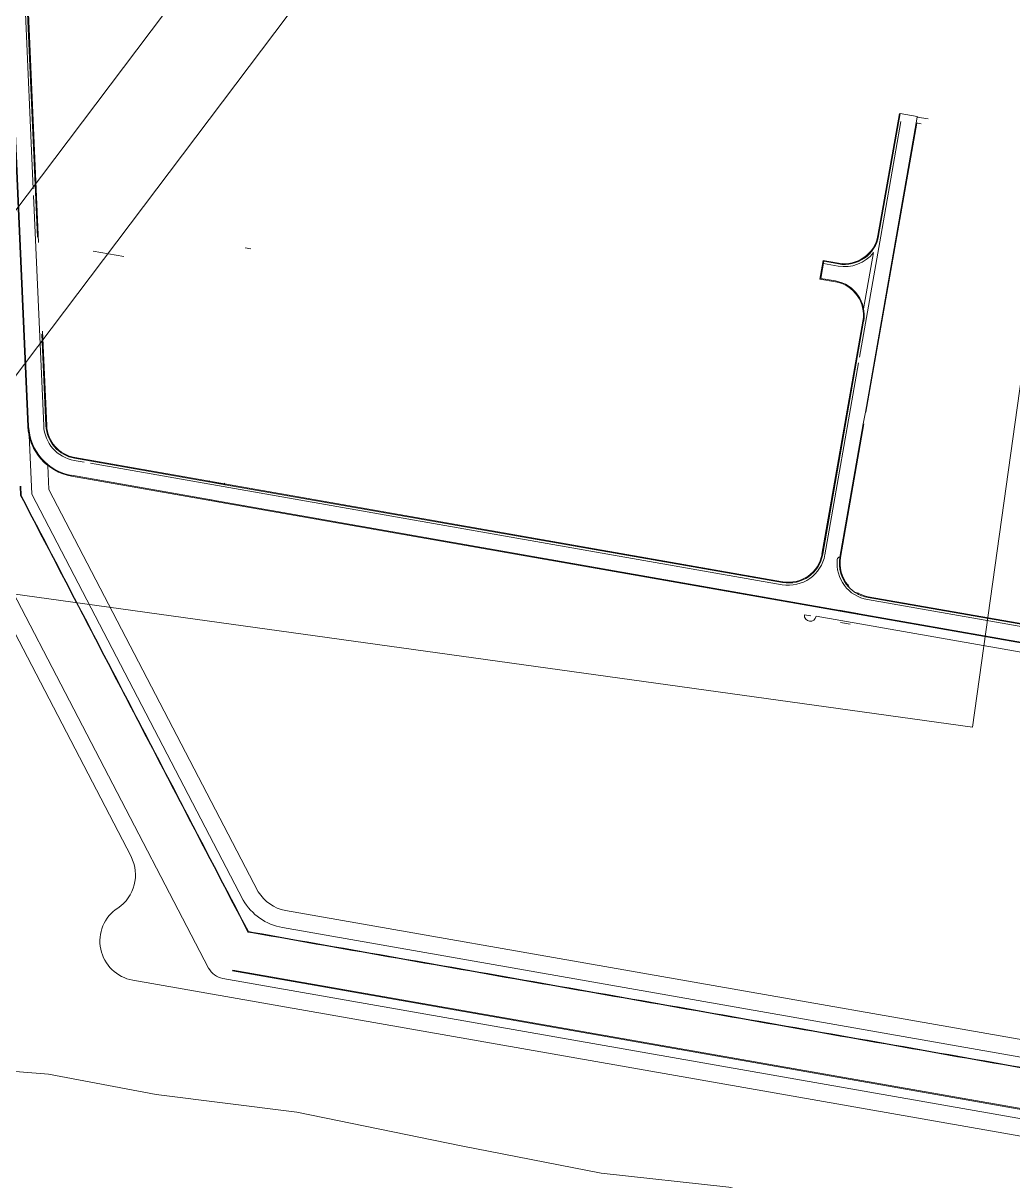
# Model space of a CAD drawing. Header units: metres. Extents: x 277863 to 282129, y 6130772 to 6135401.
# Drawn here: x 280318.2 to 280517.7, y 6132564.2 to 6132797.7 of the extents above; entities that cross this region are included whole.
import ezdxf

# ---------------------------------------------------------------- set-up
doc = ezdxf.new("R2010")
doc.units = ezdxf.units.M
doc.layers.add('_User Miscellaneous1', color=7, linetype='Continuous')
doc.layers.add('_User Miscellaneous2', color=7, linetype='Continuous')
doc.layers.add('Cadastre Land Parcels_SP_EXT', color=9, linetype='Continuous', lineweight=5)

# ---------------------------------------------------------------- blocks, each defined once
blk = doc.blocks.new('Site plan')
at = {"layer": '_User Miscellaneous2', "color": 251, "lineweight": 0}
for p, q in [((-388.34, -189.63), (-381.01, -354.44)), ((-388.18, -189.76), (-380.86, -354.43)), ((-382.36, -252.08), (-379.94, -306.56)), ((-205.32, -291.34), (-209.65, -315.95)), ((-212.18, -351.56), (-201.93, -293.23)), ((-201.8, -293.26), (-212.05, -351.58)), ((-201.93, -293.23), (-200.92, -293.41)), ((-199.53, -292.44), (-201.73, -292.05)), ((-379.88, -307.86), (-377.82, -354.29)), ((-212.54, -330.7), (-210.55, -319.39)), ((-220.63, -321.58), (-217.67, -322.1)), ((-212.67, -333.18), (-220.93, -380.19)), ((-212.52, -333.21), (-220.78, -380.22)), ((-378.19, -335.86), (-377.37, -354.27)), ((-378.06, -335.26), (-377.22, -354.27)), ((-213.54, -341.63), (-220.34, -380.3)), ((-212.18, -351.56), (-212.6, -353.92)), ((-212.47, -353.94), (-217.19, -380.85)), ((-371.66, -361.3), (-369.7, -361.64)), ((-371.59, -360.85), (-344.59, -365.6)), ((-371.56, -360.71), (-344.41, -365.48)), ((-368.42, -361.87), (-228.95, -386.37)), ((-372.22, -364.45), (-345.07, -369.22)), ((-372.19, -364.3), (-345.19, -369.04)), ((-341.36, -366.01), (-228.85, -385.78)), ((-341.24, -366.19), (-228.88, -385.93)), ((-211.72, -389.37), (-168.06, -397.04)), ((-211.64, -388.93), (-62.26, -415.17)), ((-211.62, -388.78), (-62.24, -415.03)), ((-213.69, -392.15), (-217.45, -391.49)), ((-115.15, -489.62), (-329.08, -452.03))]:
    blk.add_line(p, q, dxfattribs=at)
at = {"layer": '_User Miscellaneous2', "color": 252, "lineweight": 0}
for p, q in [((-381.72, -252.99), (-378.86, -317.35)), ((-217.21, -393.97), (-215.25, -394.31))]:
    blk.add_line(p, q, dxfattribs=at)
at = {"layer": '_User Miscellaneous2', "color": 253, "lineweight": 0}
for p, q in [((-201.73, -292.05), (-201.93, -293.23)), ((-201.58, -291.99), (-201.6, -292.08)), ((-367.87, -319.1), (-361.67, -320.19)), ((-337.23, -318.42), (-336.09, -318.62)), ((-357.15, -417), (-356.3, -418.64)), ((-339.75, -464.24), (-339.72, -464.07)), ((-104.39, -505.6), (-339.75, -464.24)), ((-339.72, -464.07), (-104.47, -505.41))]:
    blk.add_line(p, q, dxfattribs=at)
at = {"layer": '_User Miscellaneous2', "color": 254, "lineweight": 0}
for p, q in [((-344.31, -365.41), (-344.59, -365.6)), ((-344.59, -365.6), (-341.24, -366.19)), ((-343.4, -365.81), (-344.59, -365.6)), ((-343.4, -365.81), (-344.59, -365.6)), ((-344.41, -365.48), (-341.36, -366.01)), ((-343.4, -365.81), (-342.42, -365.98)), ((-343.4, -365.81), (-342.42, -365.98)), ((-341.24, -366.19), (-342.42, -365.98)), ((-341.24, -366.19), (-342.42, -365.98)), ((-341.24, -366.19), (-341.43, -365.91)), ((-345.19, -369.04), (-341.84, -369.63)), ((-344.01, -369.25), (-345.19, -369.04)), ((-345.19, -369.04), (-344.01, -369.25)), ((-345.07, -369.22), (-342.02, -369.75)), ((-344.01, -369.25), (-343.03, -369.43)), ((-343.03, -369.43), (-344.01, -369.25)), ((-343.03, -369.43), (-344.01, -369.25)), ((-341.84, -369.63), (-343.03, -369.43)), ((-343.03, -369.43), (-341.84, -369.63)), ((-215.21, -387.15), (-214.43, -387.78)), ((-215.21, -387.15), (-214.43, -387.78))]:
    blk.add_line(p, q, dxfattribs=at)
at = {"layer": '_User Miscellaneous2', "color": 254, "lineweight": 0, "flags": 128}
blk.add_lwpolyline([(-486.08, -220.77), (-480.43, -248.85), (-478.38, -269.32), (-478.79, -280.8), (-474.17, -304.03), (-476.89, -316.1), (-474.42, -337.21), (-476.57, -371.99), (-472.8, -389.65), (-472.22, -421.64), (-481.08, -445.3), (-479.76, -460.23), (-476.77, -470.49), (-407.85, -482.6), (-376.88, -485.06), (-355.17, -489.17), (-326.79, -492.71), (-293.67, -499.5), (-265.41, -504.99), (-239.68, -507.85), (-212.06, -514.83), (-187.68, -517.93), (-161.43, -523.77)], dxfattribs=at)
at = {"layer": '_User Miscellaneous2', "color": 251, "lineweight": 0, "flags": 128}
for points in [[(-384.41, -195.84), (-382.65, -235.41), (-381.87, -253), (-379.06, -316.28)], [(-201.73, -292.05), (-201.71, -291.97), (-205.18, -291.36), (-209.5, -315.97)], [(-205, -292.96), (-209.06, -316.05), (-213.34, -340.44)], [(-218.23, -325.25), (-221.33, -324.71), (-220.67, -320.97), (-217.57, -321.51)], [(-218.2, -325.1), (-221.15, -324.58), (-220.55, -321.14), (-217.6, -321.66)], [(-217.31, -380.83), (-217.32, -380.82), (-212.6, -353.92)], [(-342.02, -369.75), (-212.28, -392.55), (-62.9, -418.8)], [(-341.84, -369.63), (-212.25, -392.4), (-62.87, -418.65)]]:
    blk.add_lwpolyline(points, dxfattribs=at)
at = {"layer": '_User Miscellaneous2', "color": 253, "lineweight": 0}
for points in [[(-183.11, -196.72), (24.81, -233.25), (-53.36, -422.37), (-222.1, -392.72)], [(-382.57, -366.51), (-382.48, -368.37), (-381.93, -369.44), (-381.07, -371.08), (-380.22, -372.72)], [(-380.13, -372.67), (-380.98, -371.03), (-381.84, -369.39), (-382.38, -368.34), (-382.46, -366.51)], [(-380.22, -372.72), (-379.36, -374.36), (-378.51, -376), (-377.66, -377.64), (-376.8, -379.28), (-375.95, -380.92), (-375.09, -382.56), (-374.24, -384.2)], [(-374.15, -384.15), (-375, -382.51), (-375.86, -380.87), (-376.71, -379.23), (-377.56, -377.59), (-378.42, -375.95), (-379.27, -374.31), (-380.13, -372.67)], [(-374.24, -384.2), (-373.38, -385.84), (-372.53, -387.48)], [(-372.44, -387.43), (-373.29, -385.79), (-374.15, -384.15)], [(-372.53, -387.48), (-371.68, -389.12), (-370.82, -390.76), (-369.97, -392.4), (-369.11, -394.04), (-368.26, -395.68), (-367.4, -397.32), (-366.55, -398.96)], [(-368.17, -395.64), (-369.02, -394), (-369.88, -392.36), (-370.73, -390.72), (-371.59, -389.08), (-372.44, -387.43)], [(-366.46, -398.92), (-367.31, -397.28), (-368.17, -395.64)], [(-366.55, -398.96), (-365.7, -400.6), (-364.84, -402.24), (-363.99, -403.88), (-363.13, -405.52)], [(-363.04, -405.48), (-363.9, -403.84), (-364.75, -402.2), (-365.61, -400.56), (-366.46, -398.92)], [(-363.13, -405.52), (-362.28, -407.16), (-361.43, -408.8), (-360.57, -410.44), (-359.72, -412.08), (-358.86, -413.72), (-358.01, -415.36), (-357.15, -417)], [(-356.21, -418.6), (-357.06, -416.96), (-357.92, -415.32), (-358.77, -413.68), (-359.63, -412.04), (-360.48, -410.4), (-361.33, -408.76), (-362.19, -407.12), (-363.04, -405.48)], [(-356.3, -418.64), (-355.45, -420.29), (-354.59, -421.93), (-353.74, -423.57), (-352.88, -425.21), (-352.03, -426.85), (-351.17, -428.49), (-350.32, -430.13)], [(-350.23, -430.08), (-351.08, -428.44), (-351.94, -426.8), (-352.79, -425.16), (-353.65, -423.52), (-354.5, -421.88), (-355.36, -420.24), (-356.21, -418.6)], [(-350.32, -430.13), (-349.47, -431.77), (-348.61, -433.41), (-347.76, -435.05)], [(-347.67, -435), (-348.52, -433.36), (-349.38, -431.72), (-350.23, -430.08)], [(-347.76, -435.05), (-346.9, -436.69), (-346.05, -438.33), (-345.19, -439.97), (-344.34, -441.61)], [(-344.25, -441.56), (-345.1, -439.92), (-345.96, -438.28), (-346.81, -436.64), (-347.67, -435)], [(-344.34, -441.61), (-343.49, -443.25), (-342.63, -444.89), (-341.78, -446.53), (-340.92, -448.17), (-340.07, -449.81), (-339.22, -451.45)], [(-339.12, -451.4), (-339.98, -449.76), (-340.83, -448.12), (-341.69, -446.48), (-342.54, -444.84), (-343.4, -443.2), (-344.25, -441.56)], [(-339.22, -451.45), (-338.36, -453.09), (-337.51, -454.73)], [(-337.42, -454.68), (-338.27, -453.04), (-339.12, -451.4)], [(-337.51, -454.73), (-336.64, -456.39), (-335.64, -456.57)], [(-335.62, -456.47), (-336.57, -456.3), (-337.42, -454.68)], [(-335.64, -456.57), (-333.82, -456.89), (-332, -457.21), (-330.17, -457.53), (-328.35, -457.85), (-326.53, -458.17), (-324.71, -458.49), (-322.89, -458.81), (-321.07, -459.13), (-319.25, -459.45), (-317.43, -459.77), (-315.6, -460.09), (-313.78, -460.41), (-311.96, -460.73), (-310.14, -461.05), (-308.32, -461.37), (-306.5, -461.69), (-304.68, -462.01), (-302.85, -462.33), (-301.03, -462.65), (-299.21, -462.97), (-297.39, -463.29), (-295.57, -463.61), (-293.75, -463.93), (-291.93, -464.25)], [(-291.91, -464.15), (-293.73, -463.83), (-295.55, -463.51), (-297.37, -463.19), (-299.19, -462.87), (-301.02, -462.55), (-302.84, -462.23), (-304.66, -461.91), (-306.48, -461.59), (-308.3, -461.27), (-310.12, -460.95), (-311.94, -460.63), (-313.76, -460.31), (-315.59, -459.99), (-317.41, -459.67), (-319.23, -459.35), (-321.05, -459.03), (-322.87, -458.71), (-324.69, -458.39), (-326.51, -458.07), (-328.34, -457.75), (-330.16, -457.43), (-331.98, -457.11), (-333.8, -456.79), (-335.62, -456.47)], [(-291.93, -464.25), (-290.1, -464.57), (-288.28, -464.89), (-286.46, -465.21), (-284.64, -465.53), (-282.82, -465.85), (-281, -466.17), (-279.18, -466.49), (-277.36, -466.81), (-275.53, -467.13), (-273.71, -467.45), (-271.89, -467.77), (-270.07, -468.09), (-268.25, -468.41), (-266.43, -468.73), (-264.61, -469.05), (-262.78, -469.37), (-260.96, -469.69), (-259.14, -470.01), (-257.32, -470.33), (-255.5, -470.65), (-253.68, -470.97), (-251.86, -471.29), (-250.03, -471.61), (-248.21, -471.93), (-246.39, -472.25), (-244.57, -472.57), (-242.75, -472.89), (-240.93, -473.21), (-239.11, -473.53), (-237.29, -473.85), (-235.46, -474.17), (-233.64, -474.49), (-231.82, -474.81), (-230, -475.13), (-228.18, -475.45), (-226.36, -475.77), (-224.54, -476.09), (-222.71, -476.41), (-220.89, -476.73), (-219.07, -477.05), (-217.25, -477.37), (-215.43, -477.69), (-213.61, -478.01), (-211.79, -478.33), (-209.96, -478.65), (-208.14, -478.97), (-206.32, -479.29), (-204.5, -479.61), (-202.68, -479.93), (-200.86, -480.25), (-199.04, -480.57), (-197.22, -480.89), (-195.39, -481.21), (-193.57, -481.53), (-191.75, -481.85), (-189.93, -482.17), (-188.11, -482.49), (-186.29, -482.81), (-184.47, -483.13), (-182.64, -483.45), (-180.82, -483.77)], [(-180.81, -483.67), (-182.63, -483.35), (-184.45, -483.03), (-186.27, -482.71), (-188.09, -482.39), (-189.91, -482.07), (-191.73, -481.75), (-193.55, -481.43), (-195.38, -481.11), (-197.2, -480.79), (-199.02, -480.47), (-200.84, -480.15), (-202.66, -479.83), (-204.48, -479.51), (-206.3, -479.19), (-208.13, -478.87), (-209.95, -478.55), (-211.77, -478.23), (-213.59, -477.91), (-215.41, -477.59), (-217.23, -477.27), (-219.05, -476.95), (-220.88, -476.63), (-222.7, -476.31), (-224.52, -475.99), (-226.34, -475.67), (-228.16, -475.35), (-229.98, -475.03), (-231.8, -474.71), (-233.62, -474.39), (-235.45, -474.07), (-237.27, -473.75), (-239.09, -473.43), (-240.91, -473.11), (-242.73, -472.79), (-244.55, -472.47), (-246.37, -472.15), (-248.2, -471.83), (-250.02, -471.51), (-251.84, -471.19), (-253.66, -470.87), (-255.48, -470.55), (-257.3, -470.23), (-259.12, -469.91), (-260.95, -469.59), (-262.77, -469.27), (-264.59, -468.95), (-266.41, -468.63), (-268.23, -468.31), (-270.05, -467.99), (-271.87, -467.67), (-273.69, -467.35), (-275.52, -467.03), (-277.34, -466.71), (-279.16, -466.39), (-280.98, -466.07), (-282.8, -465.75), (-284.62, -465.43), (-286.44, -465.11), (-288.27, -464.79), (-290.09, -464.47), (-291.91, -464.15)]]:
    blk.add_lwpolyline(points, dxfattribs=at)
at = {"layer": '_User Miscellaneous2', "color": 251, "lineweight": 0}
for points in [[(-380.78, -356.21), (-380.25, -368.1), (-337.62, -449.96, 0.220331), (-329.69, -455.48), (-115.75, -493.07)], [(-329.08, -452.03, -0.217764), (-334.56, -448.26), (-376.79, -367.17), (-377.01, -362.29)], [(-121.82, -514.28, 0.702657), (-107.44, -518.71), (-43.66, -434.69), (-42.45, -431.75), (-45.98, -431.13), (-46.72, -432.93), (-101.8, -505.69, -0.281276), (-105.68, -507.22), (-341.72, -465.74, -0.233272), (-344.58, -463.65), (-390.23, -376), (-389.86, -384.28), (-360.22, -441.19)], [(-362.91, -451.55, 0.678319), (-359.89, -466.1), (-128.43, -506.77, -0.351), (-121.82, -514.28)]]:
    blk.add_lwpolyline(points, format="xyb", dxfattribs=at)
at = {"layer": '_User Miscellaneous2', "color": 253, "lineweight": 0, "extrusion": (0, 0, -1), "flags": 128}
blk.add_lwpolyline([(224.48, -392.43), (223.3, -392.63), (223.28, -392.52)], dxfattribs=at)
at = {"layer": '_User Miscellaneous2', "color": 251, "lineweight": 0}
for centre, radius, start, end in [((-216.39, -314.77), 7, 260.0454, 350.0454), ((-216.39, -314.77), 6.85, 260.0454, 350.0454), ((-216.39, -314.77), 7.45, 260.0454, 321.5916), ((-219.41, -332), 6.85, 350.0454, 80.0454), ((-219.41, -332), 7, 350.0454, 80.0454), ((-370.38, -353.96), 10.65, 182.5453, 260.0454), ((-370.38, -353.96), 10.5, 182.5453, 260.0454), ((-370.38, -353.96), 7.45, 182.5453, 260.0454), ((-370.38, -353.96), 7, 182.5453, 260.0454), ((-370.38, -353.96), 6.85, 182.5453, 260.0454), ((-370.38, -353.96), 10.65, 192.173, 231.4528), ((-227.66, -379.01), 7.45, 260.0454, 350.0454), ((-227.66, -379.01), 7, 260.0454, 350.0454), ((-227.66, -379.01), 6.85, 260.0454, 350.0454), ((-210.43, -382.03), 7.45, 173.7311, 260.0454), ((-217.39, -381.27), 0.45, 80.0488, 173.7311), ((-210.43, -382.03), 7, 170.0454, 223.8079), ((-210.43, -382.03), 6.85, 170.0454, 220.6681), ((-210.43, -382.03), 7, 238.0411, 260.0454), ((-210.43, -382.03), 6.85, 241.5157, 260.0454), ((-367.32, -444.88), 8, 303.4349, 27.5113)]:
    blk.add_arc(centre, radius, start, end, dxfattribs=at)
at = {"layer": '_User Miscellaneous2', "color": 254, "lineweight": 0}
for centre, radius, start, end in [((-214.46, -386.21), 1.2, 183.4313, 231.0371), ((-214.46, -386.21), 1.2, 186.0371, 231.0371), ((-210.43, -382.03), 7, 228.713, 232.0351), ((-213.68, -386.84), 1.2, 231.0371, 276.0371)]:
    blk.add_arc(centre, radius, start, end, dxfattribs=at)
at = {"layer": '_User Miscellaneous2', "color": 253, "lineweight": 0, "extrusion": (0, 0, -1)}
blk.add_arc((223.28, -392.52), 1.2, 189.9546, 4.244, dxfattribs=at)
at = {"layer": '_User Miscellaneous2', "color": 254, "lineweight": 0}
for points, knots in [([(-215.65, -386.34), (-215.65, -386.36), (-215.64, -386.4), (-215.63, -386.45), (-215.62, -386.48), (-215.62, -386.5)], [-1, -1, -1, -1, -0.9375, -0.875, -0.8288246, -0.8288246, -0.8288246, -0.8288246]), ([(-215.62, -386.51), (-215.61, -386.53), (-215.6, -386.56), (-215.59, -386.59), (-215.59, -386.6)], [-0.8125, -0.8125, -0.8125, -0.8125, -0.75, -0.71292671, -0.71292671, -0.71292671, -0.71292671]), ([(-215.58, -386.63), (-215.58, -386.64), (-215.57, -386.67), (-215.55, -386.7), (-215.55, -386.71)], [-0.6875, -0.6875, -0.6875, -0.6875, -0.625, -0.59556508, -0.59556508, -0.59556508, -0.59556508]), ([(-215.54, -386.73), (-215.53, -386.75), (-215.52, -386.78), (-215.5, -386.8), (-215.5, -386.81)], [-0.5625, -0.5625, -0.5625, -0.5625, -0.5, -0.47730023, -0.47730023, -0.47730023, -0.47730023]), ([(-214.43, -387.78), (-214.37, -387.83), (-214.27, -387.89), (-214.17, -387.94), (-214.13, -387.95)], [-1, -1, -1, -1, -0.75, -0.625, -0.625, -0.625, -0.625]), ([(-214.12, -387.96), (-214.09, -387.97), (-214.01, -388), (-213.94, -388.01), (-213.9, -388.02)], [-0.613731, -0.613731, -0.613731, -0.613731, -0.5, -0.375, -0.375, -0.375, -0.375]), ([(-213.78, -388.04), (-213.76, -388.04), (-213.73, -388.04), (-213.69, -388.04), (-213.67, -388.04)], [-0.2407843, -0.2407843, -0.2407843, -0.2407843, -0.1875, -0.125, -0.125, -0.125, -0.125]), ([(-213.65, -388.04), (-213.63, -388.04), (-213.6, -388.04), (-213.57, -388.04), (-213.55, -388.04)], [-0.09991758, -0.09991758, -0.09991758, -0.09991758, -0.0625, 0, 0, 0, 0])]:
    blk.add_open_spline(points, degree=3, knots=knots, dxfattribs=at)
for points in [[(-215.49, -386.82), (-215.48, -386.84), (-215.46, -386.87), (-215.45, -386.89)], [(-215.43, -386.91), (-215.41, -386.94), (-215.4, -386.96), (-215.38, -386.98)], [(-215.36, -387), (-215.34, -387.02), (-215.32, -387.04), (-215.3, -387.07)], [(-215.29, -387.08), (-215.26, -387.1), (-215.24, -387.12), (-215.21, -387.15)], [(-213.9, -388.02), (-213.86, -388.03), (-213.82, -388.03), (-213.79, -388.04)]]:
    blk.add_open_spline(points, degree=3, dxfattribs=at)

msp = doc.modelspace()

# ---------------------------------------------------------------- linework, layer by layer
at = {"layer": 'Cadastre Land Parcels_SP_EXT', "linetype": 'Continuous'}
msp.add_lwpolyline([(280916.73, 6133523.36), (280856.05, 6133443.83), (280842.06, 6133425.49), (280834.48, 6133415.57), (280735.78, 6133283.76), (280565.59, 6133056.48), (280509.57, 6132655.71), (280286.52, 6132686.68), (280279.81, 6132677.76), (280090.07, 6132429.2), (280313.22, 6132397.41), (280298.46, 6132293.82)], dxfattribs=at)
for points in [[(280279.81, 6132677.76), (280286.52, 6132686.68), (280565.59, 6133056.48), (280735.78, 6133283.76), (280834.48, 6133415.57), (280842.06, 6133425.49), (280828.62, 6133427.39), (280819.21, 6133428.72), (280571.35, 6133097.75), (280569.6, 6133095.41), (280549.52, 6133068.6), (280542.78, 6133059.67), (280263.73, 6132689.85), (280074.09, 6132441.42), (280067.24, 6132432.45), (280090.07, 6132429.2), (280279.81, 6132677.76)], [(280542.78, 6133059.67), (280007.61, 6133134.46), (279952.22, 6132733.11), (280263.73, 6132689.85), (280542.78, 6133059.67)], [(280565.59, 6133056.48), (280286.52, 6132686.68), (280509.57, 6132655.71), (280565.59, 6133056.48)]]:
    msp.add_lwpolyline(points, close=True, dxfattribs=at)

# ---------------------------------------------------------------- block references
at = {"layer": '_User Miscellaneous1'}
msp.add_blockref('Site plan', (280700.14, 6133070.77), dxfattribs=at)

doc.saveas('drawing.dxf')
